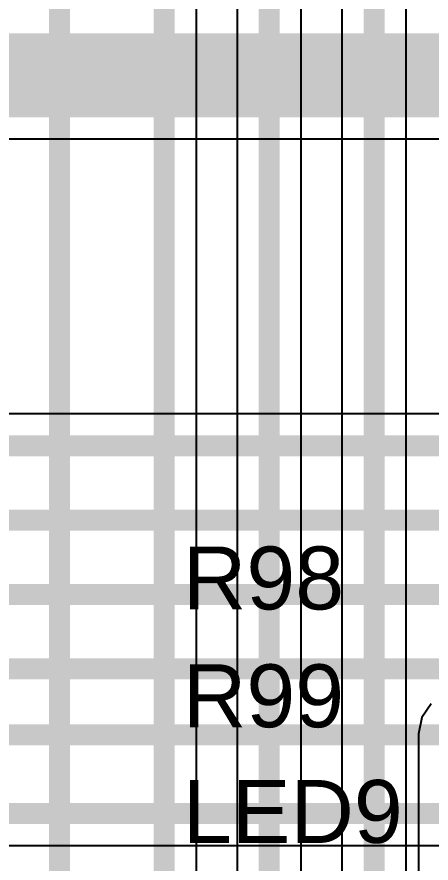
# Model space of a CAD drawing. Header units: inches. Extents: x -0.03 to 9.71, y 0.01 to 4.44.
# Drawn here: x 2.5951 to 2.7925, y 1.9153 to 2.3187 of the extents above; entities that cross this region are included whole.
import ezdxf

# ---------------------------------------------------------------- set-up
doc = ezdxf.new("R2010")
doc.units = ezdxf.units.IN
doc.header["$MEASUREMENT"] = 0
for name, color, linetype in [('Bottom Layer', 5, 'Continuous'), ('Layer 1', 16, 'Continuous'), ('Layer 2', 76, 'Continuous'), ('Top Layer', 1, 'Continuous'), ('Top Overlay', 2, 'Continuous')]:
    doc.layers.add(name, color=color, linetype=linetype)
doc.styles.add('Arial', font='', dxfattribs={"height": 0.2})
doc.styles.get('Arial').set_extended_font_data('Arial')

msp = doc.modelspace()

# ---------------------------------------------------------------- linework, layer by layer
at = {"layer": 'Bottom Layer'}
for p, q in [((3.53405, 2.12947), (2.36516, 2.12947)), ((2.52729, 1.92368), (3.69547, 1.92368))]:
    msp.add_line(p, q, dxfattribs=at)
for points in [[(2.34961, 2.11417, 0.01, 0.01, 0), (3.54961, 2.11417, 0.01, 0.01, 0)], [(2.3811, 2.07874, 0.01, 0.01, 0), (3.5811, 2.07874, 0.01, 0.01, 0)], [(2.4126, 2.04331, 0.01, 0.01, 0), (3.6126, 2.04331, 0.01, 0.01, 0)], [(2.44409, 2.00787, 0.01, 0.01, 0), (3.64409, 2.00787, 0.01, 0.01, 0)], [(2.47953, 1.97638, 0.01, 0.01, 0), (3.67953, 1.97638, 0.01, 0.01, 0)], [(1.5748, 1.93898, 0.01, 0.01, 0), (3.71102, 1.93898, 0.01, 0.01, 0)]]:
    msp.add_lwpolyline(points, format="xyseb", dxfattribs=at)
at = {"layer": 'Layer 1'}
for p, q in [((2.78065, 1.82264), (2.78065, 2.44095)), ((2.68065, 1.75965), (2.68065, 2.35132)), ((2.70006, 2.34801), (2.70006, 1.79114)), ((2.73065, 1.79114), (2.73065, 2.34801)), ((2.75006, 2.35132), (2.75006, 1.82264))]:
    msp.add_line(p, q, dxfattribs=at)
for points in [[(2.66535, 1.7441, 0.01, 0.01, 0), (2.66535, 2.44095, 0.01, 0.01, 0)], [(2.76535, 1.80709, 0.01, 0.01, 0), (2.76535, 2.44095, 0.01, 0.01, 0)], [(2.61535, 1.7126, 0.01, 0.01, 0), (2.61535, 2.39095, 0.01, 0.01, 0)], [(2.71535, 1.77559, 0.01, 0.01, 0), (2.71535, 2.39095, 0.01, 0.01, 0)]]:
    msp.add_lwpolyline(points, format="xyseb", dxfattribs=at)
at = {"layer": 'Layer 2'}
msp.add_line((2.38293, 2.26053), (3.18627, 2.26053), dxfattribs=at)
msp.add_lwpolyline([(2.24772, 2.29078, 0.04, 0.04, 0), (3.18522, 2.29078, 0.04, 0.04, 0)], format="xyseb", dxfattribs=at)
at = {"layer": 'Top Layer'}
for p, q in [((2.79258, 1.99124), (2.78816, 1.98463)), ((2.78816, 1.98463), (2.78661, 1.97682)), ((2.78661, 1.97682), (2.78661, 1.82799))]:
    msp.add_line(p, q, dxfattribs=at)

# ---------------------------------------------------------------- texts
at = {"layer": 'Top Overlay', "style": 'Arial'}
for s, p in [('R98', (2.67421, 2.03619)), ('R99', (2.67421, 1.98001)), ('LED9', (2.67421, 1.92489))]:
    msp.add_text(s, height=0.03, dxfattribs=at).set_placement(p)

doc.saveas('drawing.dxf')
